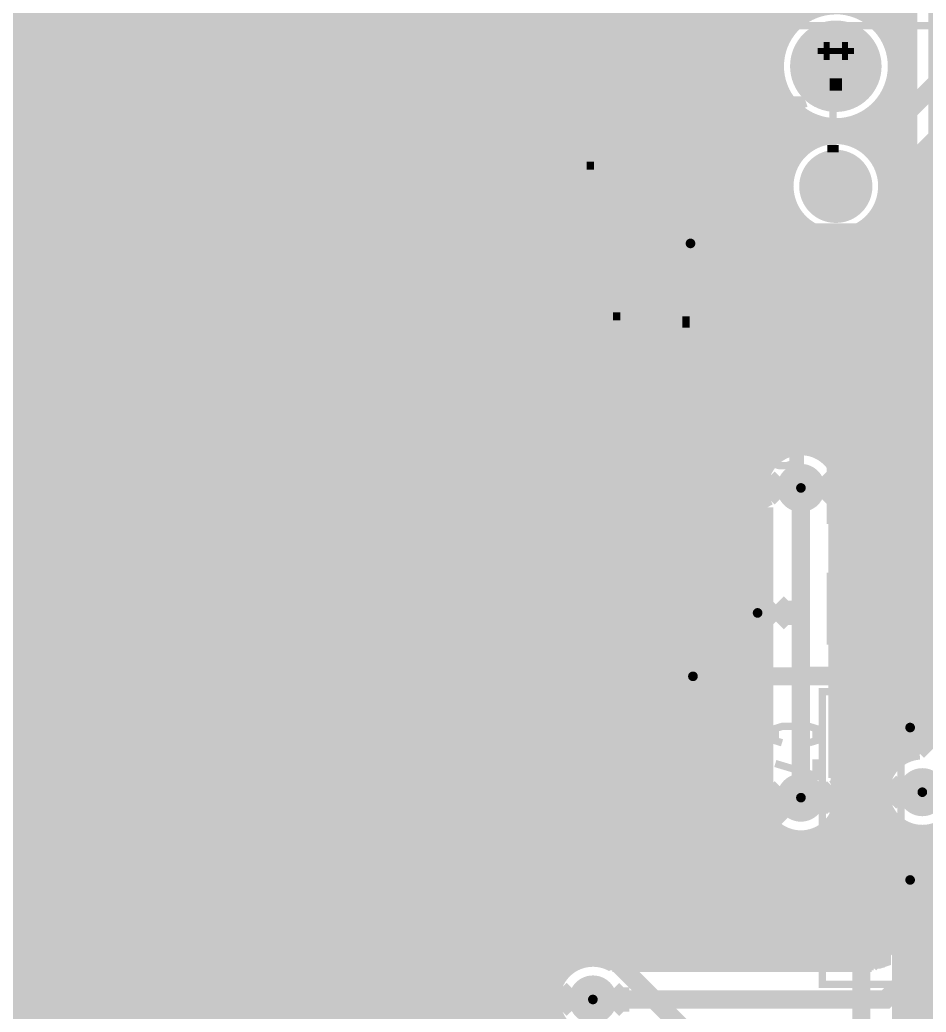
# Model space of a CAD drawing. Extents: x -10 to 131, y -93 to 209.
# Drawn here: x 95.51 to 114.38, y 130.04 to 150.71 of the extents above; entities that cross this region are included whole.
import ezdxf

# ---------------------------------------------------------------- set-up
doc = ezdxf.new("R2010")
doc.units = 0
doc.header["$MEASUREMENT"] = 0
doc.layers.get('0').update_dxf_attribs({"linetype": 'CONTINUOUS'})
for name, color, linetype in [('22-303-0_ASB', 7, 'CONTINUOUS'), ('22-303-0_AST', 7, 'CONTINUOUS'), ('22-303-0_BOT', 2, 'CONTINUOUS'), ('22-303-0_DRD', 6, 'CONTINUOUS'), ('22-303-0_DRL', 1, 'CONTINUOUS'), ('22-303-0_GND', 3, 'CONTINUOUS'), ('22-303-0_IN1', 10, 'CONTINUOUS'), ('22-303-0_SMT', 9, 'CONTINUOUS'), ('22-303-0_SPT', 11, 'CONTINUOUS'), ('22-303-0_SST', 8, 'CONTINUOUS'), ('22-303-0_TOP', 15, 'CONTINUOUS'), ('THRUHOLE_NPT', 7, 'CONTINUOUS'), ('THRUHOLE_TAP', 2, 'CONTINUOUS')]:
    doc.layers.add(name, color=color, linetype=linetype)

# ---------------------------------------------------------------- blocks, each defined once
blk = doc.blocks.new('ROUND_2')
at = {"const_width": 0.50038}
blk.add_lwpolyline([(-0.25019, 0, 1), (0.25019, 0, 1)], format="xyb", close=True, dxfattribs=at)
blk = doc.blocks.new('ROUND_40')
at = {"const_width": 0.69977}
blk.add_lwpolyline([(-0.349884, 0, 1), (0.349884, 0, 1)], format="xyb", close=True, dxfattribs=at)
blk = doc.blocks.new('RECTANGLE_39')
blk.add_solid([(0.90043, 0.44958), (0.90043, -0.44958), (-0.90043, 0.44958), (-0.90043, -0.44958)])
blk = doc.blocks.new('ROUND_70')
at = {"const_width": 0.29972}
blk.add_lwpolyline([(-0.14986, 0, 1), (0.14986, 0, 1)], format="xyb", close=True, dxfattribs=at)
blk = doc.blocks.new('ROUND_75')
at = {"const_width": 0.29972}
blk.add_lwpolyline([(-0.14986, 0, 1), (0.14986, 0, 1)], format="xyb", close=True, dxfattribs=at)
blk = doc.blocks.new('ROUND_116')
at = {"const_width": 0.10033}
blk.add_lwpolyline([(-0.050164, 0, 1), (0.050164, 0, 1)], format="xyb", close=True, dxfattribs=at)
blk = doc.blocks.new('ROUND_117')
at = {"const_width": 0.10033}
blk.add_lwpolyline([(-0.050164, 0, 1), (0.050164, 0, 1)], format="xyb", close=True, dxfattribs=at)
blk = doc.blocks.new('ROUND_92')
at = {"const_width": 0.9525}
blk.add_lwpolyline([(-0.47625, 0, 1), (0.47625, 0, 1)], format="xyb", close=True, dxfattribs=at)
blk = doc.blocks.new('ROUND_93')
at = {"const_width": 0.762}
blk.add_lwpolyline([(-0.381, 0, 1), (0.381, 0, 1)], format="xyb", close=True, dxfattribs=at)
blk = doc.blocks.new('ROUND_98')
at = {"const_width": 0.50038}
blk.add_lwpolyline([(-0.25019, 0, 1), (0.25019, 0, 1)], format="xyb", close=True, dxfattribs=at)
blk = doc.blocks.new('ROUND_100')
at = {"const_width": 0.50038}
blk.add_lwpolyline([(-0.25019, 0, 1), (0.25019, 0, 1)], format="xyb", close=True, dxfattribs=at)
blk = doc.blocks.new('ROUND_101')
at = {"const_width": 0.0635}
blk.add_lwpolyline([(-0.03175, 0, 1), (0.03175, 0, 1)], format="xyb", close=True, dxfattribs=at)
blk = doc.blocks.new('ROUND_103')
at = {"const_width": 0.6985}
blk.add_lwpolyline([(-0.34925, 0, 1), (0.34925, 0, 1)], format="xyb", close=True, dxfattribs=at)
blk = doc.blocks.new('ROUND_104')
at = {"const_width": 0.4953}
blk.add_lwpolyline([(-0.24765, 0, 1), (0.24765, 0, 1)], format="xyb", close=True, dxfattribs=at)
blk = doc.blocks.new('RECTANGLE_3')
blk.add_solid([(0.4826, 0.4064), (0.4826, -0.4064), (-0.4826, 0.4064), (-0.4826, -0.4064)])
blk = doc.blocks.new('RECTANGLE_44')
blk.add_solid([(0.7239, 0.7493), (0.7239, -0.7493), (-0.7239, 0.7493), (-0.7239, -0.7493)])
blk = doc.blocks.new('RECTANGLE_62')
blk.add_solid([(0.3429, 0.635), (0.3429, -0.635), (-0.3429, 0.635), (-0.3429, -0.635)])
blk = doc.blocks.new('ROUND_108')
at = {"const_width": 0.10033}
blk.add_lwpolyline([(-0.050164, 0, 1), (0.050164, 0, 1)], format="xyb", close=True, dxfattribs=at)

msp = doc.modelspace()

# ---------------------------------------------------------------- linework, layer by layer
at = {"layer": '22-303-0_AST', "const_width": 0.1524}
for points in [[(111.00054, 150.58898), (111.00054, 147.08886), (109.29874, 147.08886), (109.29874, 150.58898), (111.00054, 150.58898), (111.99876, 150.58898), (112.99952, 150.58898), (114.00028, 150.58898), (114.00028, 147.08886), (115.69954, 147.08886), (115.69954, 146.39036), (114.00028, 146.39036), (114.00028, 147.08886)], [(114.00028, 150.58898), (115.69954, 150.58898), (115.69954, 147.08886)], [(109.29874, 149.98954), (108.8009, 149.98954), (108.8009, 149.48916), (109.29874, 149.48916)], [(112.44072, 148.02358), (112.44072, 149.03958), (112.32134, 148.87194)], [(110.58652, 148.02358), (110.5281, 148.19376), (110.5281, 148.87194), (110.58652, 149.03958), (110.94212, 149.03958), (111.00054, 148.87194), (111.00054, 148.19376), (110.94212, 148.02358), (110.58652, 148.02358)], [(111.83874, 148.19376), (111.78032, 148.02358), (111.42472, 148.02358), (111.3663, 148.19376), (111.3663, 148.87194), (111.42472, 149.03958), (111.78032, 149.03958), (111.83874, 148.87194)], [(112.5601, 148.02358), (112.32134, 148.02358)], [(109.29874, 146.9898), (108.8009, 146.9898), (108.8009, 147.49018), (109.29874, 147.49018)], [(114.00028, 146.39036), (112.99952, 146.39036), (111.99876, 146.39036), (111.00054, 146.39036), (109.29874, 146.39036), (109.29874, 147.08886)], [(111.00054, 146.39036), (111.00054, 147.08886)], [(110.6805, 142.6845), (110.6805, 145.6055), (109.0422, 145.6055), (109.0422, 142.6845), (110.6805, 142.6845)], [(109.89056, 145.48866), (109.89056, 145.13306), (110.06074, 145.01368), (110.23092, 145.01368), (110.39856, 145.13306), (110.39856, 145.48866), (109.38256, 145.48866)], [(112.2045, 145.6055), (112.2045, 142.6845), (113.8428, 142.6845), (113.8428, 145.6055), (112.2045, 145.6055)], [(109.89056, 145.19148), (109.38256, 145.01368)], [(112.95126, 145.22196), (112.95126, 144.86636), (113.1189, 144.74952), (113.28908, 144.74952), (113.45926, 144.86636), (113.45926, 145.22196), (112.44326, 145.22196)], [(112.95126, 144.92732), (112.44326, 144.74952)], [(109.38256, 144.29486), (109.38256, 144.53108)], [(109.38256, 144.4117), (110.39856, 144.4117), (110.23092, 144.53108)], [(112.95126, 143.96974), (112.95126, 144.32534), (113.1189, 144.38376), (113.28908, 144.38376), (113.45926, 144.32534), (113.45926, 143.96974), (113.28908, 143.91132), (113.1189, 143.91132), (112.44326, 144.14754)], [(109.38256, 143.7513), (109.55274, 143.87068), (109.72292, 143.9291), (110.06074, 143.9291), (110.23092, 143.87068), (110.39856, 143.7513), (110.39856, 143.63446), (110.23092, 143.51508), (110.06074, 143.45666), (109.72292, 143.45666), (109.55274, 143.51508), (109.38256, 143.63446), (109.38256, 143.7513)], [(112.44326, 143.42872), (113.45926, 143.07312), (113.45926, 143.54556)], [(109.38256, 142.9131), (109.55274, 143.03248), (109.72292, 143.0909), (110.06074, 143.0909), (110.23092, 143.03248), (110.39856, 142.9131), (110.39856, 142.79626), (110.23092, 142.67688), (110.06074, 142.61846), (109.72292, 142.61846), (109.55274, 142.67688), (109.38256, 142.79626), (109.38256, 142.9131)], [(114.3, 137.16), (114.3, 142.24), (111.76, 142.24), (111.76, 137.16), (114.3, 137.16)], [(114.3, 142.24), (114.3, 137.16), (116.84, 137.16), (116.84, 142.24), (114.3, 142.24)], [(110.6805, 137.6045), (110.6805, 140.5255), (109.0422, 140.5255), (109.0422, 137.6045), (110.6805, 137.6045)], [(112.9919, 140.64996), (112.9919, 140.29436), (113.15954, 140.17498), (113.32972, 140.17498), (113.4999, 140.29436), (113.4999, 140.64996), (112.4839, 140.64996)], [(112.9919, 140.35278), (112.4839, 140.17498)], [(109.55274, 139.55268), (109.38256, 139.6111), (109.38256, 139.9667), (109.55274, 140.02766), (110.23092, 140.02766), (110.39856, 139.9667), (110.39856, 139.6111), (110.23092, 139.55268)], [(112.9919, 139.39774), (112.9919, 139.75334), (113.15954, 139.81176), (113.32972, 139.81176), (113.4999, 139.75334), (113.4999, 139.39774), (113.32972, 139.33678), (113.15954, 139.33678), (112.4839, 139.57554)], [(109.38256, 139.07008), (110.39856, 138.71448), (110.39856, 139.18946)], [(112.9919, 138.91514), (112.9919, 138.55954), (112.82172, 138.49858), (112.65154, 138.49858), (112.4839, 138.55954), (112.4839, 138.91514), (112.65154, 138.97356), (112.82172, 138.97356), (113.4999, 138.73734)], [(109.89056, 138.2903), (109.89056, 137.9347), (109.72292, 137.87628), (109.55274, 137.87628), (109.38256, 137.9347), (109.38256, 138.2903), (109.55274, 138.35126), (109.72292, 138.35126), (110.39856, 138.1125)], [(111.125, 132.2832), (111.125, 136.8552), (107.95, 136.8552), (107.95, 132.2832), (111.125, 132.2832)], [(113.8555, 133.7945), (113.8555, 136.7155), (112.2172, 136.7155), (112.2172, 133.7945), (113.8555, 133.7945)], [(112.60074, 135.86968), (112.43056, 135.9281), (112.43056, 136.2837), (112.60074, 136.34466), (113.27892, 136.34466), (113.44656, 136.2837), (113.44656, 135.9281), (113.27892, 135.86968)], [(110.1598, 135.32358), (109.31144, 135.32358), (109.1438, 135.38454), (109.1438, 135.74014), (109.31144, 135.79856), (110.1598, 135.79856)], [(112.43056, 135.38708), (113.44656, 135.03148), (113.44656, 135.50646)], [(109.1438, 134.48538), (109.1438, 134.96036), (109.81944, 134.48538), (109.98962, 134.48538), (110.1598, 134.54634), (110.1598, 134.90194), (109.98962, 134.96036)], [(112.60074, 134.66826), (112.43056, 134.6073), (112.43056, 134.2517), (112.60074, 134.19328), (112.93856, 134.19328), (113.10874, 134.31266), (113.10874, 134.66826), (113.44656, 134.66826), (113.44656, 134.19328)], [(109.6518, 133.70814), (109.6518, 134.06374), (109.81944, 134.12216), (109.98962, 134.12216), (110.1598, 134.06374), (110.1598, 133.70814), (109.98962, 133.64718), (109.81944, 133.64718), (109.1438, 133.88594)], [(113.8555, 130.6195), (113.8555, 133.5405), (112.2172, 133.5405), (112.2172, 130.6195), (113.8555, 130.6195)], [(112.72774, 132.69468), (112.55756, 132.7531), (112.55756, 133.1087), (112.72774, 133.16966), (113.40592, 133.16966), (113.57356, 133.1087), (113.57356, 132.7531), (113.40592, 132.69468)], [(112.55756, 132.21208), (113.57356, 131.85648), (113.57356, 132.33146)], [(113.06556, 131.0767), (113.23574, 131.01828), (113.40592, 131.01828), (113.57356, 131.0767), (113.57356, 131.4323), (113.40592, 131.49326), (113.23574, 131.49326), (113.06556, 131.4323), (113.06556, 131.0767), (112.89792, 131.01828), (112.72774, 131.01828), (112.55756, 131.0767), (112.55756, 131.4323), (112.72774, 131.49326), (112.89792, 131.49326), (113.06556, 131.4323)]]:
    msp.add_lwpolyline(points, dxfattribs=at)
at = {"layer": '22-303-0_BOT'}
for points, const_width in [([(6.604, 74.168), (6.604, 100.711), (0.254, 107.061), (0.254, 117.983), (3.048, 120.777), (3.048, 187.198), (7.112, 191.262), (84.328, 191.262), (84.709, 190.881), (112.522, 190.881), (112.903, 190.5), (112.903, 157.988), (114.681, 156.21), (114.681, 139.192), (115.189, 138.684), (115.189, 135.509), (114.3, 134.62)], 0.2032), ([(111.6076, 190.2714), (111.6076, 150.55342)], 0.254), ([(111.8362, 190.2714), (111.8362, 150.749)], 0.254), ([(106.36504, 159.77616), (106.36504, 90.10904)], 0.254), ([(106.5784, 159.77616), (106.5784, 80.10906)], 0.254), ([(106.807, 159.77616), (106.807, 130.79984)], 0.254), ([(107.0356, 159.77616), (107.0356, 131.0005)], 0.254), ([(107.2642, 159.77616), (107.2642, 131.0894)], 0.254), ([(107.4928, 159.77616), (107.4928, 131.10718)], 0.254), ([(107.7214, 159.77616), (107.7214, 131.05892)], 0.254), ([(107.95, 159.77616), (107.95, 131.0005)], 0.254), ([(108.1786, 159.77616), (108.1786, 131.0005)], 0.254), ([(108.4072, 159.77616), (108.4072, 131.0005)], 0.254), ([(108.6358, 159.77616), (108.6358, 131.0005)], 0.254), ([(108.8644, 159.77616), (108.8644, 131.0005)], 0.254), ([(109.093, 159.77616), (109.093, 131.0005)], 0.254), ([(109.3216, 159.77616), (109.3216, 131.0005)], 0.254), ([(109.5502, 159.77616), (109.5502, 131.0005)], 0.254), ([(109.7788, 159.77616), (109.7788, 131.0005)], 0.254), ([(110.0074, 159.77616), (110.0074, 131.0005)], 0.254), ([(110.236, 159.77616), (110.236, 131.0005)], 0.254), ([(110.4646, 159.77616), (110.4646, 131.0005)], 0.254), ([(110.6932, 159.77616), (110.6932, 131.0005)], 0.254), ([(110.9218, 159.77616), (110.9218, 131.0005)], 0.254), ([(111.1504, 159.77616), (111.1504, 141.47292)], 0.254), ([(111.379, 159.77616), (111.379, 150.18766)], 0.254), ([(113.2078, 156.8196), (113.2078, 150.71852)], 0.254), ([(113.4364, 156.591), (113.4364, 150.50262)], 0.254), ([(113.665, 156.3624), (113.665, 150.05558)], 0.254), ([(113.8936, 156.1338), (113.8936, 135.3185)], 0.254), ([(114.0714, 155.956), (114.0714, 139.192)], 0.254), ([(111.76508, 150.6982), (106.36504, 150.6982)], 0.254), ([(114.0714, 150.6982), (113.2332, 150.6982)], 0.254), ([(111.53902, 150.4696), (106.36504, 150.4696)], 0.254), ([(114.0714, 150.4696), (113.4618, 150.4696)], 0.254), ([(111.40186, 150.241), (106.36504, 150.241)], 0.254), ([(114.0714, 150.241), (113.59896, 150.241)], 0.254), ([(111.32312, 150.0124), (106.36504, 150.0124)], 0.254), ([(114.0714, 150.0124), (113.67516, 150.0124)], 0.254), ([(111.29264, 149.7838), (106.36504, 149.7838)], 0.254), ([(114.0714, 149.7838), (113.70564, 149.7838)], 0.254), ([(111.30534, 149.5552), (106.36504, 149.5552)], 0.254), ([(114.0714, 149.5552), (113.69294, 149.5552)], 0.254), ([(111.3663, 149.3266), (106.36504, 149.3266)], 0.254), ([(114.0714, 149.3266), (113.63452, 149.3266)], 0.254), ([(113.665, 149.42312), (113.665, 135.11784)], 0.254), ([(111.379, 149.29104), (111.379, 141.66342)], 0.254), ([(111.47806, 149.098), (106.36504, 149.098)], 0.254), ([(111.6076, 148.92528), (111.6076, 147.70608)], 0.254), ([(113.4364, 148.97608), (113.4364, 147.6121)], 0.254), ([(114.0714, 149.098), (113.52276, 149.098)], 0.254), ([(111.66348, 148.8694), (106.36504, 148.8694)], 0.254), ([(111.8362, 148.7297), (111.8362, 147.99818)], 0.254), ([(113.2078, 148.76018), (113.2078, 147.955)], 0.254), ([(114.0714, 148.8694), (113.33734, 148.8694)], 0.254), ([(111.99876, 148.6408), (106.36504, 148.6408)], 0.254), ([(112.0648, 148.61286), (112.0648, 148.14804)], 0.254), ([(112.2934, 148.54936), (112.2934, 148.22424)], 0.254), ([(112.522, 148.53158), (112.522, 148.2471)], 0.254), ([(112.7506, 148.55952), (112.7506, 148.21408)], 0.254), ([(112.9792, 148.63064), (112.9792, 148.12518)], 0.254), ([(114.0714, 148.6408), (112.99952, 148.6408)], 0.254), ([(114.0714, 148.4122), (106.36504, 148.4122)], 0.254), ([(112.14862, 148.1836), (106.36504, 148.1836)], 0.254), ([(114.0714, 148.1836), (112.8522, 148.1836)], 0.254), ([(111.79048, 147.955), (106.36504, 147.955)], 0.254), ([(114.0714, 147.955), (113.2078, 147.955)], 0.254), ([(111.61776, 147.7264), (106.36504, 147.7264)], 0.254), ([(114.0714, 147.7264), (113.38052, 147.7264)], 0.254), ([(111.52632, 147.4978), (106.36504, 147.4978)], 0.254), ([(114.0714, 147.4978), (113.4745, 147.4978)], 0.254), ([(111.4933, 147.2692), (106.36504, 147.2692)], 0.254), ([(114.0714, 147.2692), (113.50752, 147.2692)], 0.254), ([(111.51108, 147.0406), (106.36504, 147.0406)], 0.254), ([(114.0714, 147.0406), (113.4872, 147.0406)], 0.254), ([(113.4364, 146.86788), (113.4364, 131.18846)], 0.254), ([(111.58728, 146.812), (106.36504, 146.812)], 0.254), ([(111.6076, 146.77136), (111.6076, 141.74724)], 0.254), ([(114.0714, 146.812), (113.411, 146.812)], 0.254), ([(111.7346, 146.5834), (106.36504, 146.5834)], 0.254), ([(111.8362, 146.4818), (111.8362, 141.76248)], 0.254), ([(113.2078, 146.52244), (113.2078, 131.0005)], 0.254), ([(114.0714, 146.5834), (113.26368, 146.5834)], 0.254), ([(112.01654, 146.3548), (106.36504, 146.3548)], 0.254), ([(112.0648, 146.3294), (112.0648, 141.70914)], 0.254), ([(112.2934, 146.2532), (112.2934, 141.57452)], 0.254), ([(112.522, 146.23288), (112.522, 141.25956)], 0.254), ([(112.7506, 146.26336), (112.7506, 131.0005)], 0.254), ([(112.9792, 146.35226), (112.9792, 131.0005)], 0.254), ([(114.0714, 146.3548), (112.98174, 146.3548)], 0.254), ([(114.0714, 146.1262), (106.36504, 146.1262)], 0.254), ([(114.0714, 145.8976), (106.36504, 145.8976)], 0.254), ([(114.0714, 145.669), (106.36504, 145.669)], 0.254), ([(114.0714, 145.4404), (106.36504, 145.4404)], 0.254), ([(114.0714, 145.2118), (106.36504, 145.2118)], 0.254), ([(114.0714, 144.9832), (106.36504, 144.9832)], 0.254), ([(114.0714, 144.7546), (106.36504, 144.7546)], 0.254), ([(114.0714, 144.526), (106.36504, 144.526)], 0.254), ([(114.0714, 144.2974), (106.36504, 144.2974)], 0.254), ([(114.0714, 144.0688), (106.36504, 144.0688)], 0.254), ([(114.0714, 143.8402), (106.36504, 143.8402)], 0.254), ([(114.0714, 143.6116), (106.36504, 143.6116)], 0.254), ([(114.0714, 143.383), (106.36504, 143.383)], 0.254), ([(114.0714, 143.1544), (106.36504, 143.1544)], 0.254), ([(114.0714, 142.9258), (106.36504, 142.9258)], 0.254), ([(114.0714, 142.6972), (106.36504, 142.6972)], 0.254), ([(114.0714, 142.4686), (106.36504, 142.4686)], 0.254), ([(114.0714, 142.24), (106.36504, 142.24)], 0.254), ([(114.0714, 142.0114), (106.36504, 142.0114)], 0.254), ([(114.0714, 141.7828), (106.36504, 141.7828)], 0.254), ([(111.22914, 141.5542), (106.36504, 141.5542)], 0.254), ([(114.0714, 141.5542), (112.31626, 141.5542)], 0.254), ([(111.05388, 141.3256), (106.36504, 141.3256)], 0.254), ([(114.0714, 141.3256), (112.49152, 141.3256)], 0.254), ([(110.97768, 141.097), (106.36504, 141.097)], 0.254), ([(114.0714, 141.097), (112.56772, 141.097)], 0.254), ([(110.97006, 140.8684), (106.36504, 140.8684)], 0.254), ([(111.7727, 140.9573), (111.7727, 134.5057)], 0.381), ([(114.0714, 140.8684), (112.57534, 140.8684)], 0.254), ([(111.02848, 140.6398), (106.36504, 140.6398)], 0.254), ([(114.0714, 140.6398), (112.51438, 140.6398)], 0.254), ([(112.522, 140.65504), (112.522, 134.80796)], 0.254), ([(111.0742, 140.5509), (111.0742, 134.9121)], 0.254), ([(112.4712, 140.5509), (112.4712, 134.9121)], 0.254), ([(111.0742, 140.4112), (106.36504, 140.4112)], 0.254), ([(114.0714, 140.4112), (112.4712, 140.4112)], 0.254), ([(111.0742, 140.1826), (106.36504, 140.1826)], 0.254), ([(114.0714, 140.1826), (112.4712, 140.1826)], 0.254), ([(111.0742, 139.954), (106.36504, 139.954)], 0.254), ([(114.0714, 139.954), (112.4712, 139.954)], 0.254), ([(111.0742, 139.7254), (106.36504, 139.7254)], 0.254), ([(114.0714, 139.7254), (112.4712, 139.7254)], 0.254), ([(111.0742, 139.4968), (106.36504, 139.4968)], 0.254), ([(114.0714, 139.4968), (112.4712, 139.4968)], 0.254), ([(111.0742, 139.2682), (106.36504, 139.2682)], 0.254), ([(114.0714, 139.2682), (112.4712, 139.2682)], 0.254), ([(111.0742, 139.0396), (106.36504, 139.0396)], 0.254), ([(114.08918, 139.0396), (112.4712, 139.0396)], 0.254), ([(111.0742, 138.811), (106.36504, 138.811)], 0.254), ([(114.20348, 138.811), (112.4712, 138.811)], 0.254), ([(114.1222, 138.94816), (114.1222, 135.4074)], 0.254), ([(111.0742, 138.5824), (106.36504, 138.5824)], 0.254), ([(114.427, 138.5824), (112.4712, 138.5824)], 0.254), ([(114.2492, 138.7602), (114.5794, 138.43)], 0.254), ([(114.3508, 138.6586), (114.3508, 135.53186)], 0.254), ([(111.0742, 138.3538), (106.36504, 138.3538)], 0.254), ([(114.5794, 138.3538), (112.4712, 138.3538)], 0.254), ([(111.0742, 138.1252), (106.36504, 138.1252)], 0.254), ([(114.5794, 138.1252), (112.4712, 138.1252)], 0.254), ([(111.0742, 137.8966), (106.36504, 137.8966)], 0.254), ([(114.5794, 137.8966), (112.4712, 137.8966)], 0.254), ([(111.0742, 137.668), (106.36504, 137.668)], 0.254), ([(114.5794, 137.668), (112.4712, 137.668)], 0.254), ([(111.0742, 137.4394), (106.36504, 137.4394)], 0.254), ([(114.5794, 137.4394), (112.4712, 137.4394)], 0.254), ([(111.0742, 137.2108), (106.36504, 137.2108)], 0.254), ([(114.5794, 137.2108), (112.4712, 137.2108)], 0.254), ([(111.0742, 136.9822), (106.36504, 136.9822)], 0.254), ([(114.5794, 136.9822), (112.4712, 136.9822)], 0.254), ([(111.0742, 136.7536), (106.36504, 136.7536)], 0.254), ([(114.5794, 136.7536), (112.4712, 136.7536)], 0.254), ([(111.0742, 136.525), (106.36504, 136.525)], 0.254), ([(114.5794, 136.525), (112.4712, 136.525)], 0.254), ([(111.0742, 136.2964), (106.36504, 136.2964)], 0.254), ([(114.5794, 136.2964), (112.4712, 136.2964)], 0.254), ([(111.0742, 136.0678), (106.36504, 136.0678)], 0.254), ([(114.5794, 136.0678), (112.4712, 136.0678)], 0.254), ([(111.0742, 135.8392), (106.36504, 135.8392)], 0.254), ([(114.5794, 135.8392), (112.4712, 135.8392)], 0.254), ([(114.5794, 135.76046), (114.24412, 135.42518)], 0.254), ([(111.0742, 135.6106), (106.36504, 135.6106)], 0.254), ([(114.427, 135.6106), (112.4712, 135.6106)], 0.254), ([(111.0742, 135.382), (106.36504, 135.382)], 0.254), ([(114.03076, 135.382), (112.4712, 135.382)], 0.254), ([(111.0742, 135.1534), (106.36504, 135.1534)], 0.254), ([(113.69294, 135.1534), (112.4712, 135.1534)], 0.254), ([(111.0742, 134.9248), (106.36504, 134.9248)], 0.254), ([(113.5507, 134.9248), (112.4712, 134.9248)], 0.254), ([(110.98784, 134.6962), (106.36504, 134.6962)], 0.254), ([(113.49482, 134.6962), (112.55756, 134.6962)], 0.254), ([(110.96498, 134.4676), (106.36504, 134.4676)], 0.254), ([(113.50752, 134.4676), (112.57788, 134.4676)], 0.254), ([(111.0107, 134.239), (106.36504, 134.239)], 0.254), ([(113.58626, 134.239), (112.5347, 134.239)], 0.254), ([(112.522, 134.20344), (112.522, 131.0005)], 0.254), ([(113.665, 134.11962), (113.665, 131.41706)], 0.254), ([(111.13516, 134.0104), (106.36504, 134.0104)], 0.254), ([(111.1504, 133.99008), (111.1504, 131.0005)], 0.254), ([(112.2934, 133.88848), (112.2934, 131.0005)], 0.254), ([(113.76914, 134.0104), (112.41024, 134.0104)], 0.254), ([(113.8936, 133.9215), (113.8936, 131.64566)], 0.254), ([(114.1222, 133.8326), (114.1222, 131.87426)], 0.254), ([(114.3508, 133.81228), (114.3508, 132.10286)], 0.254), ([(111.41456, 133.7818), (106.36504, 133.7818)], 0.254), ([(111.379, 133.79958), (111.379, 131.0005)], 0.254), ([(111.6076, 133.71576), (111.6076, 131.0005)], 0.254), ([(111.8362, 133.70052), (111.8362, 131.0005)], 0.254), ([(112.0648, 133.75132), (112.0648, 131.0005)], 0.254), ([(120.9294, 133.7818), (112.13084, 133.7818)], 0.254), ([(120.9294, 133.5532), (106.36504, 133.5532)], 0.254), ([(120.9294, 133.3246), (106.36504, 133.3246)], 0.254), ([(115.34394, 133.096), (106.36504, 133.096)], 0.254), ([(115.32362, 133.07568), (113.24844, 131.0005)], 0.254), ([(115.11534, 132.8674), (106.36504, 132.8674)], 0.254), ([(114.88674, 132.6388), (106.36504, 132.6388)], 0.254), ([(107.442, 130.302), (113.538, 130.302), (115.824, 132.588), (120.777, 132.588), (121.031, 132.334)], 0.381), ([(114.65814, 132.4102), (106.36504, 132.4102)], 0.254), ([(114.42954, 132.1816), (106.36504, 132.1816)], 0.254), ([(114.20094, 131.953), (106.36504, 131.953)], 0.254), ([(116.11356, 131.8895), (114.03838, 129.81432)], 0.254), ([(113.97234, 131.7244), (106.36504, 131.7244)], 0.254), ([(113.74374, 131.4958), (106.36504, 131.4958)], 0.254), ([(113.51514, 131.2672), (106.36504, 131.2672)], 0.254), ([(107.10926, 131.0386), (106.36504, 131.0386)], 0.254), ([(113.28654, 131.0386), (107.7722, 131.0386)], 0.254), ([(113.24844, 131.0005), (107.8484, 131.0005)], 0.254), ([(106.81462, 130.81), (106.36504, 130.81)], 0.254), ([(106.68254, 130.5814), (106.36504, 130.5814)], 0.254), ([(106.63428, 130.3528), (106.36504, 130.3528)], 0.254), ([(106.6546, 130.1242), (106.36504, 130.1242)], 0.254), ([(115.1636, 130.1242), (114.34826, 130.1242)], 0.254), ([(114.3508, 130.12674), (114.3508, 126.89586)], 0.254)]:
    msp.add_lwpolyline(points, dxfattribs=dict(at, const_width=const_width))
at = {"layer": '22-303-0_BOT', "const_width": 0.254}
for points in [[(112.49914, 150.94712, 0.4142136), (111.29264, 149.74062)], [(113.70818, 149.74062, 0.4142136), (112.49914, 150.94966)], [(111.29264, 149.74062, 0.4142136), (112.49914, 148.53412)], [(112.49914, 148.53158, 0.4142136), (113.70818, 149.74062)], [(112.49914, 148.2471, 0.4142136), (111.49076, 147.23872)], [(113.50752, 147.23872, 0.4142136), (112.49914, 148.2471)], [(111.4933, 147.23872, 0.4142136), (112.49914, 146.23288)], [(112.49914, 146.23288, 0.4142136), (113.50498, 147.23872)], [(111.7727, 141.76502, 0.4142136), (110.96498, 140.9573)], [(112.58042, 140.9573, 0.4142136), (111.7727, 141.76502)], [(110.96498, 140.9573, 0.132503), (111.07455, 140.5511)], [(112.4712, 140.5509, 0.1325032), (112.58082, 140.9573)], [(114.0714, 139.192, 0.1989124), (114.24995, 138.76095)], [(114.24412, 135.42518, 0.3940623), (113.49228, 134.62)], [(111.0742, 134.9121, 0.1325032), (110.96458, 134.5057)], [(112.58042, 134.5057, 0.1325028), (112.47085, 134.9119)], [(110.96498, 134.5057, 0.4142136), (111.7727, 133.69798)], [(111.7727, 133.69798, 0.4142136), (112.58042, 134.5057)], [(113.49228, 134.62, 0.4142136), (114.3, 133.81228)], [(114.3, 133.81228, 0.394063), (115.10518, 134.56412)], [(107.442, 131.10972, 0.4142136), (106.63428, 130.302)], [(107.8484, 131.0005, 0.1325032), (107.442, 131.11012)], [(106.63428, 130.302, 0.4142136), (107.442, 129.49428)]]:
    msp.add_lwpolyline(points, format="xyb", dxfattribs=at)
at = {"layer": '22-303-0_DRD', "const_width": 0.254}
for points in [[(112.24514, 150.37562), (111.86414, 149.99462)], [(112.75314, 150.37562), (112.24514, 150.37562)], [(113.13414, 149.99462), (112.75314, 150.37562)], [(111.86414, 149.99462), (111.86414, 149.48662)], [(112.24514, 150.12162), (112.24514, 149.99462)], [(112.37214, 150.12162), (112.24514, 150.12162)], [(112.24514, 149.99462), (112.37214, 149.99462)], [(112.37214, 149.99462), (112.37214, 150.12162)], [(112.62614, 150.12162), (112.62614, 149.99462)], [(112.75314, 150.12162), (112.62614, 150.12162)], [(112.62614, 149.99462), (112.75314, 149.99462)], [(112.75314, 149.99462), (112.75314, 150.12162)], [(113.13414, 149.48662), (113.13414, 149.99462)], [(112.37214, 149.35962), (112.11814, 149.61362)], [(112.88014, 149.61362), (112.62614, 149.35962)], [(111.86414, 149.48662), (112.24514, 149.10562)], [(112.62614, 149.35962), (112.37214, 149.35962)], [(112.75314, 149.10562), (113.13414, 149.48662)], [(112.24514, 149.10562), (112.75314, 149.10562)], [(112.49914, 147.87372), (111.86414, 147.23872)], [(113.13414, 147.23872), (112.49914, 147.87372)], [(111.86414, 147.23872), (112.49914, 146.60372)], [(112.49914, 146.60372), (113.13414, 147.23872)], [(108.839, 145.796), (109.474, 146.431)], [(109.474, 146.431), (110.109, 145.796)], [(108.839, 146.304), (108.839, 145.796)], [(109.474, 145.669), (108.839, 146.304)], [(110.109, 146.304), (109.474, 145.669)], [(110.109, 145.796), (110.109, 146.304)], [(111.1377, 140.7033), (111.7727, 141.3383)], [(111.7727, 141.3383), (112.4077, 140.7033)], [(111.1377, 141.2113), (111.1377, 140.7033)], [(111.7727, 140.5763), (111.1377, 141.2113)], [(112.4077, 141.2113), (111.7727, 140.5763)], [(112.4077, 140.7033), (112.4077, 141.2113)], [(110.236, 138.0998), (110.871, 138.7348)], [(110.236, 138.0998), (110.871, 138.7348)], [(110.236, 138.6078), (110.236, 138.0998)], [(110.871, 137.9728), (110.236, 138.6078)], [(110.236, 138.6078), (110.236, 138.0998)], [(110.871, 137.9728), (110.236, 138.6078)], [(110.871, 138.7348), (111.506, 138.0998)], [(110.871, 138.7348), (111.506, 138.0998)], [(111.506, 138.6078), (110.871, 137.9728)], [(111.506, 138.6078), (110.871, 137.9728)], [(111.506, 138.0998), (111.506, 138.6078)], [(111.506, 138.0998), (111.506, 138.6078)], [(108.8898, 136.779), (109.5248, 137.414)], [(109.5248, 137.414), (110.1598, 136.779)], [(108.8898, 137.287), (108.8898, 136.779)], [(109.5248, 136.652), (108.8898, 137.287)], [(110.1598, 137.287), (109.5248, 136.652)], [(110.1598, 136.779), (110.1598, 137.287)], [(113.411, 135.7122), (114.046, 136.3472)], [(113.411, 135.7122), (114.046, 136.3472)], [(113.411, 135.7122), (114.046, 136.3472)], [(114.046, 136.3472), (114.681, 135.7122)], [(114.046, 136.3472), (114.681, 135.7122)], [(114.046, 136.3472), (114.681, 135.7122)], [(113.411, 136.2202), (113.411, 135.7122)], [(114.046, 135.5852), (113.411, 136.2202)], [(113.411, 136.2202), (113.411, 135.7122)], [(114.046, 135.5852), (113.411, 136.2202)], [(113.411, 136.2202), (113.411, 135.7122)], [(114.046, 135.5852), (113.411, 136.2202)], [(114.681, 136.2202), (114.046, 135.5852)], [(114.681, 136.2202), (114.046, 135.5852)], [(114.681, 136.2202), (114.046, 135.5852)], [(111.1377, 134.2517), (111.7727, 134.8867)], [(111.7727, 134.8867), (112.4077, 134.2517)], [(113.665, 134.366), (114.3, 135.001)], [(113.665, 134.874), (113.665, 134.366)], [(114.3, 134.239), (113.665, 134.874)], [(114.3, 135.001), (114.935, 134.366)], [(114.935, 134.874), (114.3, 134.239)], [(111.1377, 134.7597), (111.1377, 134.2517)], [(111.7727, 134.1247), (111.1377, 134.7597)], [(112.4077, 134.7597), (111.7727, 134.1247)], [(112.4077, 134.2517), (112.4077, 134.7597)], [(113.411, 132.5372), (114.046, 133.1722)], [(113.411, 132.5372), (114.046, 133.1722)], [(113.411, 133.0452), (113.411, 132.5372)], [(114.046, 132.4102), (113.411, 133.0452)], [(113.411, 133.0452), (113.411, 132.5372)], [(114.046, 132.4102), (113.411, 133.0452)], [(114.046, 133.1722), (114.681, 132.5372)], [(114.046, 133.1722), (114.681, 132.5372)], [(114.681, 133.0452), (114.046, 132.4102)], [(114.681, 133.0452), (114.046, 132.4102)], [(106.807, 130.048), (107.442, 130.683)], [(106.807, 130.556), (106.807, 130.048)], [(107.442, 129.921), (106.807, 130.556)], [(107.442, 130.683), (108.077, 130.048)], [(108.077, 130.556), (107.442, 129.921)], [(108.077, 130.048), (108.077, 130.556)]]:
    msp.add_lwpolyline(points, dxfattribs=at)
at = {"layer": '22-303-0_DRL', "const_width": 0.254}
msp.add_lwpolyline([(93.45422, 17.63014), (76.454, 17.63014), (76.454, 58.10758), (9.4996, 58.10758), (9.4996, 122.97664), (13.5001, 122.97664), (13.5001, 131.9784), (5.25018, 131.9784), (5.25018, 155.55976), (9.4996, 155.55976), (9.4996, 189.7761), (111.50092, 189.7761), (111.50092, 159.77616), (106.36504, 159.77616), (106.36504, 90.10904), (82.63636, 90.10904), (82.63636, 115.10772), (72.03948, 115.10772), (72.03948, 80.10906), (111.50092, 80.10906), (111.50092, 58.10758), (93.45422, 58.10758), (93.45422, 17.63014)], dxfattribs=at)
at = {"layer": '22-303-0_GND', "const_width": 1.27}
for points in [[(106.36504, 150.98014), (5.25018, 150.98014)], [(106.36504, 150.34514), (5.25018, 150.34514)], [(106.36504, 149.71014), (5.25018, 149.71014)], [(106.36504, 149.07514), (5.25018, 149.07514)], [(106.36504, 148.44014), (5.25018, 148.44014)], [(106.36504, 147.80514), (5.25018, 147.80514)], [(106.36504, 147.17014), (5.25018, 147.17014)], [(106.36504, 146.53514), (5.25018, 146.53514)], [(106.36504, 145.90014), (5.25018, 145.90014)], [(106.36504, 145.26514), (5.25018, 145.26514)], [(106.36504, 144.63014), (5.25018, 144.63014)], [(106.36504, 143.99514), (5.25018, 143.99514)], [(106.36504, 143.36014), (5.25018, 143.36014)], [(106.36504, 142.72514), (5.25018, 142.72514)], [(106.36504, 142.09014), (5.25018, 142.09014)], [(106.36504, 141.45514), (5.25018, 141.45514)], [(106.36504, 140.82014), (5.25018, 140.82014)], [(106.36504, 140.18514), (5.25018, 140.18514)], [(106.36504, 139.55014), (5.25018, 139.55014)], [(106.36504, 138.91514), (5.25018, 138.91514)], [(106.36504, 138.28014), (5.25018, 138.28014)], [(106.36504, 137.64514), (5.25018, 137.64514)], [(106.36504, 137.01014), (5.25018, 137.01014)], [(106.36504, 136.37514), (5.25018, 136.37514)], [(106.36504, 135.74014), (5.25018, 135.74014)], [(106.36504, 135.10514), (5.25018, 135.10514)], [(106.36504, 134.47014), (5.25018, 134.47014)], [(106.36504, 133.83514), (5.25018, 133.83514)], [(106.36504, 133.20014), (5.25018, 133.20014)], [(106.36504, 132.56514), (5.25018, 132.56514)], [(106.36504, 131.93014), (13.5001, 131.93014)], [(106.36504, 131.29514), (13.5001, 131.29514)], [(106.36504, 130.66014), (13.5001, 130.66014)], [(106.36504, 130.02514), (13.5001, 130.02514)]]:
    msp.add_lwpolyline(points, dxfattribs=at)
at = {"layer": '22-303-0_IN1', "const_width": 1.27}
for points in [[(119.507, 99.568), (114.3, 104.775), (114.3, 131.191), (115.57, 132.461), (115.57, 137.414), (114.173, 138.811), (114.173, 147.193), (115.062, 148.082), (115.062, 156.718)], [(115.062, 156.718), (115.062, 148.082), (114.173, 147.193), (114.173, 138.811), (115.57, 137.414), (115.57, 132.461), (114.3, 131.191), (114.3, 104.775), (119.507, 99.568)]]:
    msp.add_lwpolyline(points, dxfattribs=at)
at = {"layer": '22-303-0_SST', "const_width": 0.1524}
for points in [[(111.00054, 150.58898), (111.00054, 147.08886), (109.29874, 147.08886), (109.29874, 150.58898), (111.00054, 150.58898), (111.99876, 150.58898), (112.99952, 150.58898), (114.00028, 150.58898), (114.00028, 147.08886), (115.69954, 147.08886), (115.69954, 146.39036), (114.00028, 146.39036), (114.00028, 147.08886)], [(114.00028, 150.58898), (115.69954, 150.58898), (115.69954, 147.08886)], [(109.29874, 149.98954), (108.8009, 149.98954), (108.8009, 149.48916), (109.29874, 149.48916)], [(107.3912, 149.16658), (107.53344, 149.20976), (108.09732, 149.20976), (108.23702, 149.16658), (108.23702, 148.91258), (108.09732, 148.87194), (107.53344, 148.87194), (107.3912, 148.91258), (107.3912, 149.16658)], [(107.53344, 148.18614), (107.3912, 148.22678), (107.3912, 148.48078), (107.53344, 148.52396), (108.09732, 148.52396), (108.23702, 148.48078), (108.23702, 148.22678), (108.09732, 148.18614)], [(107.3912, 147.58416), (107.3912, 147.75434)], [(107.3912, 147.66798), (108.23702, 147.66798), (108.09732, 147.75434)], [(109.29874, 146.9898), (108.8009, 146.9898), (108.8009, 147.49018), (109.29874, 147.49018)], [(114.00028, 146.39036), (112.99952, 146.39036), (111.99876, 146.39036), (111.00054, 146.39036), (109.29874, 146.39036), (109.29874, 147.08886)], [(111.00054, 146.39036), (111.00054, 147.08886)], [(110.6805, 142.6845), (110.6805, 145.6055), (109.0422, 145.6055), (109.0422, 142.6845), (110.6805, 142.6845)], [(112.2045, 145.6055), (112.2045, 142.6845), (113.8428, 142.6845), (113.8428, 145.6055), (112.2045, 145.6055)], [(108.36148, 145.38706), (108.36148, 145.13306), (108.50118, 145.0467), (108.64342, 145.0467), (108.78312, 145.13306), (108.78312, 145.38706), (107.9373, 145.38706)], [(111.50346, 145.23212), (111.50346, 144.97812), (111.6457, 144.89176), (111.7854, 144.89176), (111.92764, 144.97812), (111.92764, 145.23212), (111.08182, 145.23212)], [(114.67846, 145.35912), (114.67846, 145.10512), (114.8207, 145.01876), (114.9604, 145.01876), (115.10264, 145.10512), (115.10264, 145.35912), (114.25682, 145.35912)], [(108.36148, 145.1737), (107.9373, 145.0467)], [(114.67846, 145.14576), (114.25682, 145.01876)], [(111.50346, 145.01876), (111.08182, 144.89176)], [(107.9373, 144.44726), (107.9373, 144.6149)], [(107.9373, 144.53108), (108.78312, 144.53108), (108.64342, 144.6149)], [(114.39652, 144.67332), (114.25682, 144.58696), (114.25682, 144.41932), (114.39652, 144.33296), (114.53876, 144.33296), (114.8207, 144.50314), (115.10264, 144.33296), (115.10264, 144.67332)], [(111.50346, 144.24914), (111.50346, 144.50314), (111.6457, 144.54632), (111.7854, 144.54632), (111.92764, 144.50314), (111.92764, 144.24914), (111.7854, 144.20596), (111.6457, 144.20596), (111.08182, 144.37614)], [(107.9373, 143.97228), (108.077, 144.05864), (108.21924, 144.09928), (108.50118, 144.09928), (108.64342, 144.05864), (108.78312, 143.97228), (108.78312, 143.88846), (108.64342, 143.80464), (108.50118, 143.76146), (108.21924, 143.76146), (108.077, 143.80464), (107.9373, 143.88846), (107.9373, 143.97228)], [(111.08182, 143.77416), (111.92764, 143.52016), (111.92764, 143.86052)], [(114.25682, 143.90116), (115.10264, 143.64716), (115.10264, 143.98752)], [(107.9373, 143.28648), (108.077, 143.37284), (108.21924, 143.41348), (108.50118, 143.41348), (108.64342, 143.37284), (108.78312, 143.28648), (108.78312, 143.20266), (108.64342, 143.11884), (108.50118, 143.07566), (108.21924, 143.07566), (108.077, 143.11884), (107.9373, 143.20266), (107.9373, 143.28648)], [(111.18596, 142.44574), (111.18596, 142.19174), (111.32566, 142.10538), (111.4679, 142.10538), (111.6076, 142.19174), (111.6076, 142.44574), (110.76178, 142.44574)], [(111.18596, 142.23238), (110.76178, 142.10538)], [(114.3, 137.16), (111.76, 137.16), (111.76, 142.24), (114.3, 142.24), (114.3, 137.16)], [(114.3, 142.24), (116.84, 142.24), (116.84, 137.16), (114.3, 137.16), (114.3, 142.24)], [(111.18596, 141.46276), (111.18596, 141.71676), (111.32566, 141.75994), (111.4679, 141.75994), (111.6076, 141.71676), (111.6076, 141.46276), (111.4679, 141.41958), (111.32566, 141.41958), (110.76178, 141.58976)], [(111.18596, 141.03096), (111.18596, 140.77696), (111.04372, 140.73378), (110.90148, 140.73378), (110.76178, 140.77696), (110.76178, 141.03096), (110.90148, 141.07414), (111.04372, 141.07414), (111.6076, 140.90396)], [(110.6805, 137.6045), (110.6805, 140.5255), (109.0422, 140.5255), (109.0422, 137.6045), (110.6805, 137.6045)], [(108.077, 139.5857), (107.9373, 139.62888), (107.9373, 139.88288), (108.077, 139.92606), (108.64342, 139.92606), (108.78312, 139.88288), (108.78312, 139.62888), (108.64342, 139.5857)], [(107.9373, 139.1539), (108.78312, 138.8999), (108.78312, 139.24026)], [(108.36148, 138.51128), (108.36148, 138.25728), (108.21924, 138.2141), (108.077, 138.2141), (107.9373, 138.25728), (107.9373, 138.51128), (108.077, 138.55446), (108.21924, 138.55446), (108.78312, 138.38428)], [(111.125, 132.5372), (111.125, 132.3086), (107.95, 132.3086), (107.95, 136.8552), (111.125, 136.8552), (111.125, 132.5372)], [(113.8555, 133.7945), (113.8555, 136.7155), (112.2172, 136.7155), (112.2172, 133.7945), (113.8555, 133.7945)], [(111.379, 135.6487), (111.2393, 135.69188), (111.2393, 135.94588), (111.379, 135.98906), (111.94542, 135.98906), (112.08512, 135.94588), (112.08512, 135.69188), (111.94542, 135.6487)], [(107.6325, 134.96798), (106.92638, 134.96798), (106.78668, 135.01116), (106.78668, 135.26516), (106.92638, 135.30834), (107.6325, 135.30834)], [(111.2393, 135.2169), (112.08512, 134.9629), (112.08512, 135.30326)], [(106.78668, 134.28218), (106.78668, 134.62254), (107.35056, 134.28218), (107.4928, 134.28218), (107.6325, 134.32536), (107.6325, 134.57936), (107.4928, 134.62254)], [(111.379, 134.61746), (111.2393, 134.57428), (111.2393, 134.32028), (111.379, 134.2771), (111.66348, 134.2771), (111.80318, 134.36346), (111.80318, 134.61746), (112.08512, 134.61746), (112.08512, 134.2771)], [(107.21086, 133.63956), (107.21086, 133.89356), (107.35056, 133.93674), (107.4928, 133.93674), (107.6325, 133.89356), (107.6325, 133.63956), (107.4928, 133.59638), (107.35056, 133.59638), (106.78668, 133.76656)], [(113.8555, 130.6195), (113.8555, 133.5405), (112.2172, 133.5405), (112.2172, 130.6195), (113.8555, 130.6195)], [(111.379, 132.6007), (111.2393, 132.64388), (111.2393, 132.89788), (111.379, 132.94106), (111.94542, 132.94106), (112.08512, 132.89788), (112.08512, 132.64388), (111.94542, 132.6007)], [(111.2393, 132.1689), (112.08512, 131.9149), (112.08512, 132.25526)], [(111.66348, 131.27228), (111.80318, 131.2291), (111.94542, 131.2291), (112.08512, 131.27228), (112.08512, 131.52628), (111.94542, 131.56946), (111.80318, 131.56946), (111.66348, 131.52628), (111.66348, 131.27228), (111.52124, 131.2291), (111.379, 131.2291), (111.2393, 131.27228), (111.2393, 131.52628), (111.379, 131.56946), (111.52124, 131.56946), (111.66348, 131.52628)]]:
    msp.add_lwpolyline(points, dxfattribs=at)
at = {"layer": '22-303-0_TOP'}
for points, const_width in [([(109.4486, 149.74062), (108.97362, 149.74062), (108.077, 148.844), (108.077, 145.6182), (108.839, 144.8562), (109.855, 144.8562)], 0.381), ([(115.57, 140.9573), (115.4557, 140.9573), (114.554, 141.859), (114.554, 145.796), (113.919, 146.431), (113.919, 148.717), (114.94262, 149.74062), (115.54968, 149.74062)], 0.381), ([(109.474, 146.05), (109.4486, 146.07286), (109.4486, 147.23872)], 0.381), ([(113.03, 144.8562), (109.855, 144.8562)], 0.381), ([(109.855, 143.4338), (109.855, 139.7762)], 0.381), ([(113.03, 143.4338), (113.03, 140.9573)], 0.381), ([(117.602, 139.7), (114.173, 139.7), (113.03, 140.843), (113.03, 140.9573), (111.7727, 140.9573)], 0.381), ([(108.585, 135.89), (108.585, 139.0142), (109.347, 139.7762), (109.855, 139.7762)], 0.381), ([(110.871, 138.3538), (109.855, 138.3538)], 0.381), ([(110.871, 138.3538), (109.855, 138.3538)], 0.381), ([(115.57, 138.4427), (113.03, 138.4427)], 0.381), ([(109.5248, 135.89), (109.5248, 137.033)], 0.381), ([(117.983, 133.604), (117.856, 133.604), (116.84, 134.62), (116.84, 135.763), (115.57, 137.033), (110.998, 137.033), (110.49, 136.525), (110.49, 135.89)], 0.381), ([(113.03, 135.9662), (114.046, 135.9662)], 0.381), ([(113.03, 135.9662), (114.046, 135.9662)], 0.381), ([(114.046, 135.9662), (113.03, 135.9662)], 0.381), ([(110.49, 128.2573), (110.49, 128.524), (107.442, 131.572), (107.442, 133.985), (108.077, 134.62), (109.093, 134.62), (110.4138, 133.2992), (110.49, 133.2992)], 0.381), ([(110.49, 133.2992), (110.49, 133.35), (111.6838, 134.5438), (113.03, 134.5438)], 0.381), ([(111.7727, 134.5057), (112.9919, 134.5057), (113.03, 134.5438)], 0.381), ([(114.3, 134.62), (115.697, 134.62)], 0.2032), ([(113.03, 131.3688), (110.1852, 131.3688), (108.585, 132.969), (108.585, 133.2992)], 0.381), ([(113.03, 132.7912), (114.046, 132.7912)], 0.381), ([(113.03, 132.7912), (114.046, 132.7912)], 0.381), ([(113.03, 131.3688), (113.03, 128.2573)], 0.381), ([(109.855, 98.9838), (109.5502, 98.9838), (107.442, 101.092), (107.442, 130.302)], 0.381)]:
    msp.add_lwpolyline(points, dxfattribs=dict(at, const_width=const_width))

# ---------------------------------------------------------------- block references
at = {"layer": '22-303-0_ASB'}
for name, p in [('ROUND_40', (112.49914, 149.74062)), ('ROUND_2', (112.49914, 147.23872))]:
    msp.add_blockref(name, p, dxfattribs=at)
at = {"layer": '22-303-0_AST'}
for name, p in [('ROUND_40', (112.49914, 149.74062)), ('RECTANGLE_39', (109.4486, 149.74062)), ('RECTANGLE_39', (109.4486, 147.23872)), ('ROUND_2', (112.49914, 147.23872))]:
    msp.add_blockref(name, p, dxfattribs=at)
at = {"layer": '22-303-0_BOT'}
for name, p in [('ROUND_40', (112.49914, 149.74062)), ('ROUND_2', (112.49914, 147.23872)), ('ROUND_70', (109.474, 146.05)), ('ROUND_70', (111.7727, 140.9573)), ('ROUND_70', (110.871, 138.3538)), ('ROUND_70', (109.5248, 137.033)), ('ROUND_75', (114.046, 135.9662)), ('ROUND_70', (111.7727, 134.5057)), ('ROUND_70', (114.3, 134.62)), ('ROUND_70', (114.046, 132.7912)), ('ROUND_70', (107.442, 130.302))]:
    msp.add_blockref(name, p, dxfattribs=at)
at = {"layer": '22-303-0_DRL'}
for name, p in [('ROUND_40', (112.49914, 149.74062)), ('ROUND_2', (112.49914, 147.23872)), ('ROUND_117', (109.474, 146.05)), ('ROUND_117', (111.7727, 140.9573)), ('ROUND_117', (110.871, 138.3538)), ('ROUND_117', (109.5248, 137.033)), ('ROUND_117', (114.046, 135.9662)), ('ROUND_117', (111.7727, 134.5057)), ('ROUND_116', (114.3, 134.62)), ('ROUND_117', (114.046, 132.7912)), ('ROUND_117', (107.442, 130.302))]:
    msp.add_blockref(name, p, dxfattribs=at)
at = {"layer": '22-303-0_GND'}
for name, p in [('ROUND_92', (112.49914, 149.74062)), ('ROUND_93', (112.49914, 147.23872)), ('ROUND_101', (109.474, 146.05)), ('ROUND_100', (111.7727, 140.9573)), ('ROUND_101', (110.871, 138.3538)), ('ROUND_101', (109.5248, 137.033)), ('ROUND_101', (114.046, 135.9662)), ('ROUND_100', (111.7727, 134.5057)), ('ROUND_98', (114.3, 134.62)), ('ROUND_101', (114.046, 132.7912)), ('ROUND_100', (107.442, 130.302))]:
    msp.add_blockref(name, p, dxfattribs=at)
at = {"layer": '22-303-0_IN1'}
for name, p in [('ROUND_103', (112.49914, 149.74062)), ('ROUND_104', (112.49914, 147.23872)), ('ROUND_70', (109.474, 146.05)), ('ROUND_70', (111.7727, 140.9573)), ('ROUND_70', (110.871, 138.3538)), ('ROUND_70', (109.5248, 137.033)), ('ROUND_75', (114.046, 135.9662)), ('ROUND_70', (111.7727, 134.5057)), ('ROUND_70', (114.3, 134.62)), ('ROUND_70', (114.046, 132.7912)), ('ROUND_70', (107.442, 130.302))]:
    msp.add_blockref(name, p, dxfattribs=at)
at = {"layer": '22-303-0_SMT'}
for name, p in [('RECTANGLE_39', (109.4486, 149.74062)), ('RECTANGLE_39', (109.4486, 147.23872)), ('RECTANGLE_3', (109.855, 144.8562)), ('RECTANGLE_3', (113.03, 144.8562)), ('RECTANGLE_3', (109.855, 143.4338)), ('RECTANGLE_3', (113.03, 143.4338)), ('RECTANGLE_44', (113.03, 140.9573)), ('RECTANGLE_3', (109.855, 139.7762)), ('RECTANGLE_44', (113.03, 138.4427)), ('RECTANGLE_3', (109.855, 138.3538)), ('RECTANGLE_62', (108.585, 135.89)), ('RECTANGLE_62', (109.5248, 135.89)), ('RECTANGLE_62', (110.49, 135.89)), ('RECTANGLE_3', (113.03, 135.9662)), ('RECTANGLE_3', (113.03, 134.5438)), ('RECTANGLE_62', (108.585, 133.2992)), ('RECTANGLE_62', (110.49, 133.2992)), ('RECTANGLE_3', (113.03, 132.7912)), ('RECTANGLE_3', (113.03, 131.3688))]:
    msp.add_blockref(name, p, dxfattribs=at)
at = {"layer": '22-303-0_SPT'}
for name, p in [('RECTANGLE_39', (109.4486, 149.74062)), ('RECTANGLE_39', (109.4486, 147.23872)), ('RECTANGLE_3', (109.855, 144.8562)), ('RECTANGLE_3', (113.03, 144.8562)), ('RECTANGLE_3', (109.855, 143.4338)), ('RECTANGLE_3', (113.03, 143.4338)), ('RECTANGLE_44', (113.03, 140.9573)), ('RECTANGLE_3', (109.855, 139.7762)), ('RECTANGLE_44', (113.03, 138.4427)), ('RECTANGLE_3', (109.855, 138.3538)), ('RECTANGLE_62', (108.585, 135.89)), ('RECTANGLE_62', (109.5248, 135.89)), ('RECTANGLE_62', (110.49, 135.89)), ('RECTANGLE_3', (113.03, 135.9662)), ('RECTANGLE_3', (113.03, 134.5438)), ('RECTANGLE_62', (108.585, 133.2992)), ('RECTANGLE_62', (110.49, 133.2992)), ('RECTANGLE_3', (113.03, 132.7912)), ('RECTANGLE_3', (113.03, 131.3688))]:
    msp.add_blockref(name, p, dxfattribs=at)
at = {"layer": '22-303-0_TOP'}
for name, p in [('ROUND_40', (112.49914, 149.74062)), ('RECTANGLE_39', (109.4486, 149.74062)), ('RECTANGLE_39', (109.4486, 147.23872)), ('ROUND_2', (112.49914, 147.23872)), ('ROUND_70', (109.474, 146.05)), ('RECTANGLE_3', (109.855, 144.8562)), ('RECTANGLE_3', (113.03, 144.8562)), ('RECTANGLE_3', (109.855, 143.4338)), ('RECTANGLE_3', (113.03, 143.4338)), ('RECTANGLE_44', (113.03, 140.9573)), ('ROUND_70', (111.7727, 140.9573)), ('RECTANGLE_3', (109.855, 139.7762)), ('RECTANGLE_44', (113.03, 138.4427)), ('RECTANGLE_3', (109.855, 138.3538)), ('ROUND_70', (110.871, 138.3538)), ('ROUND_70', (109.5248, 137.033)), ('RECTANGLE_62', (108.585, 135.89)), ('RECTANGLE_62', (109.5248, 135.89)), ('RECTANGLE_62', (110.49, 135.89)), ('RECTANGLE_3', (113.03, 135.9662)), ('ROUND_70', (114.046, 135.9662)), ('ROUND_70', (111.7727, 134.5057)), ('RECTANGLE_3', (113.03, 134.5438)), ('ROUND_70', (114.3, 134.62)), ('RECTANGLE_62', (108.585, 133.2992)), ('RECTANGLE_62', (110.49, 133.2992)), ('RECTANGLE_3', (113.03, 132.7912)), ('ROUND_70', (114.046, 132.7912)), ('RECTANGLE_3', (113.03, 131.3688)), ('ROUND_70', (107.442, 130.302))]:
    msp.add_blockref(name, p, dxfattribs=at)
at = {"layer": 'THRUHOLE_NPT'}
for name, p in [('ROUND_40', (112.49914, 149.74062)), ('ROUND_2', (112.49914, 147.23872))]:
    msp.add_blockref(name, p, dxfattribs=at)
at = {"layer": 'THRUHOLE_TAP'}
for p in [(109.474, 146.05), (111.7727, 140.9573), (110.871, 138.3538), (109.5248, 137.033), (114.046, 135.9662), (111.7727, 134.5057), (114.3, 134.62), (114.046, 132.7912), (107.442, 130.302)]:
    msp.add_blockref('ROUND_108', p, dxfattribs=at)

doc.saveas('drawing.dxf')
